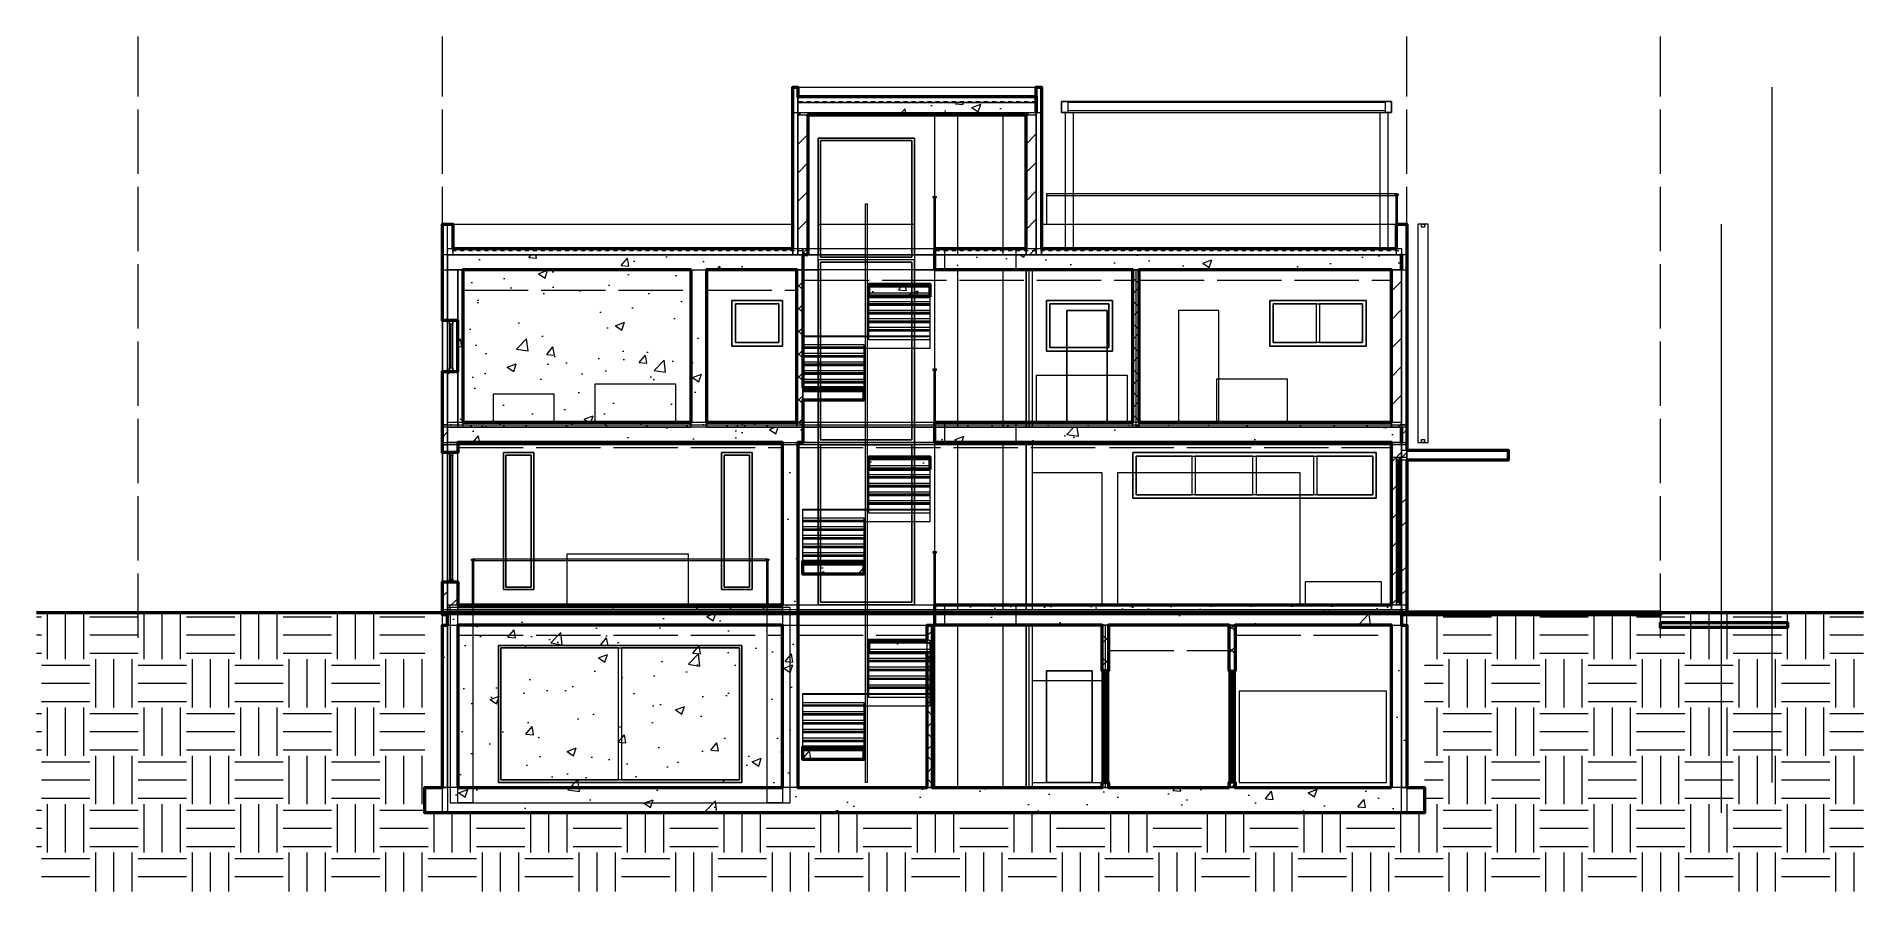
# Model space of a CAD drawing. Header units: metres. Extents: x -2 to 34, y -5.7 to 11.2.
import ezdxf

# ---------------------------------------------------------------- set-up
doc = ezdxf.new("R2010")
doc.units = ezdxf.units.M
doc.linetypes.add('DASHED', pattern=[1.524, 1.27, -0.254])
for name, color, linetype, lineweight in [('A-CUT', 7, 'Continuous', 50), ('A-DIMS', 1, 'Continuous', 13), ('A-HATCH', 8, 'Continuous', 9), ('A-HIDDEN', 8, 'DASHED', 18), ('A-THIN', 8, 'Continuous', 18)]:
    doc.layers.add(name, color=color, linetype=linetype, lineweight=lineweight)

msp = doc.modelspace()

# ---------------------------------------------------------------- hatches: boundary and pattern name
at = {"layer": 'A-HATCH'}
h = msp.add_hatch(dxfattribs=at)
h.set_pattern_fill('INSUL', scale=0.025)
h.paths.add_polyline_path([(17.7, 10.02), (17.7, 9.9), (13, 9.9), (13, 10.02), (17.7, 10.02)])
h = msp.add_hatch(dxfattribs=at)
h.set_pattern_fill('AR-CONC', scale=0.01)
h.paths.add_polyline_path([(13, 9.65), (13, 9.9), (17.7, 9.9), (17.7, 9.65), (13, 9.65)])
h = msp.add_hatch(dxfattribs=at)
h.set_pattern_fill('ANSI31', scale=0.125)
h.paths.add_polyline_path([(13.2, 9.7), (13.2, 6.9), (13, 6.9), (13, 9.7), (13.2, 9.7)])
h = msp.add_hatch(dxfattribs=at)
h.set_pattern_fill('ANSI31', scale=0.125)
h.paths.add_polyline_path([(17.7, 9.7), (17.7, 6.9), (17.5, 6.9), (17.5, 9.7), (17.7, 9.7)])
h = msp.add_hatch(dxfattribs=at)
h.set_pattern_fill('AR-CONC', scale=0.01)
h.paths.add_polyline_path([(6.1, -0.4), (6.1, -0.4), (6.1, -0.1), (12.7, -0.1), (12.7, 3.2), (6.1, 3.2), (6.1, 3.5), (6.1, 3.5), (6.1, 4.6), (6.3, 4.6), (6.3, 5.6), (6.1, 5.6), (6.1, 6.6), (6.1, 6.6), (6.1, 6.9), (12.9, 6.9), (13.1, 6.9), (13.1, 6.6), (12.9, 6.6), (11.2, 6.6), (11.2, 3.5), (12.9, 3.5), (13.1, 3.5), (13.1, 3.2), (13, 3.2), (13, -0.1), (13, -0.4), (13, -3.6), (24.7, -3.6), (24.7, -0.4), (17.3, -0.4), (15.9, -0.4), (15.7, -0.4), (15.7, -0.1), (15.9, -0.1), (17.3, -0.1), (24.9, -0.1), (24.9, -0.4), (24.9, -0.4), (24.9, -3.6), (25.35, -3.6), (25.35, -4.1), (5.65, -4.1), (5.65, -3.6), (6.1, -3.6), (6.1, -0.4)])
h.paths.add_polyline_path([(12.7, -0.4), (6.3, -0.4), (6.3, -3.6), (12.7, -3.6), (12.7, -0.4)], flags=0)
h.paths.add_polyline_path([(10.9, 6.6), (6.4, 6.6), (6.4, 3.5), (10.9, 3.5), (10.9, 6.6)], flags=0)
h = msp.add_hatch(dxfattribs=at)
h.set_pattern_fill('INSUL', scale=0.025)
h.paths.add_polyline_path([(6.1, 7.02), (12.9, 7.02), (13.1, 7.02), (13.1, 6.9), (12.9, 6.9), (6.1, 6.9), (6.1, 7.02)])
h = msp.add_hatch(dxfattribs=at)
h.set_pattern_fill('INSUL', scale=0.025)
h.paths.add_polyline_path([(15.9, 7.02), (17.3, 7.02), (24.9, 7.02), (24.9, 6.9), (17.3, 6.9), (15.9, 6.9), (15.7, 6.9), (15.7, 7.02), (15.9, 7.02)])
h = msp.add_hatch(dxfattribs=at)
h.set_pattern_fill('AR-CONC', scale=0.01)
h.paths.add_polyline_path([(24.9, 6.9), (24.9, 6.6), (17.3, 6.6), (15.9, 6.6), (15.7, 6.6), (15.7, 6.9), (15.9, 6.9), (17.3, 6.9), (24.9, 6.9)])
h = msp.add_hatch(dxfattribs=at)
h.set_pattern_fill('ANSI37', scale=0.1)
h.paths.add_polyline_path([(13.1, 6.6), (13.1, 3.5), (12.98, 3.5), (12.98, 6.6), (13.1, 6.6)])
h = msp.add_hatch(dxfattribs=at)
h.set_pattern_fill('ANSI37', scale=0.1)
h.paths.add_polyline_path([(19.72, 6.6), (19.72, 3.5), (19.6, 3.5), (19.6, 6.6), (19.72, 6.6)])
h = msp.add_hatch(dxfattribs=at)
h.set_pattern_fill('ANSI31', scale=0.125)
h.paths.add_polyline_path([(24.7, 6.6), (24.9, 6.6), (24.9, 3.5), (24.7, 3.5), (24.7, 6.6)])
h = msp.add_hatch(dxfattribs=at)
h.set_pattern_fill('AR-PARQ1', scale=0.005)
h.paths.add_polyline_path([(15.6, 6.32), (15.6, 6.27), (14.4, 6.27), (14.4, 6.32), (15.6, 6.32)])
h = msp.add_hatch(dxfattribs=at)
h.set_pattern_fill('AR-CONC', scale=0.01)
h.paths.add_polyline_path([(14.4, 6.07), (14.4, 6.27), (15.6, 6.27), (15.6, 6.07), (14.4, 6.07)])
h = msp.add_hatch(dxfattribs=at)
h.set_pattern_fill('AR-PARQ1', scale=0.005)
h.paths.add_polyline_path([(14.3, 4.28), (14.3, 4.23), (13.1, 4.23), (13.1, 4.28), (14.3, 4.28)])
h = msp.add_hatch(dxfattribs=at)
h.set_pattern_fill('AR-CONC', scale=0.01)
h.paths.add_polyline_path([(13.1, 4.03), (13.1, 4.23), (14.3, 4.23), (14.3, 4.03), (13.1, 4.03)])
h = msp.add_hatch(dxfattribs=at)
h.set_pattern_fill('AR-SAND', scale=0.01)
h.paths.add_polyline_path([(12.9, 3.6), (13.1, 3.6), (13.1, 3.5), (12.9, 3.5), (6.1, 3.5), (6.1, 3.6), (12.9, 3.6)])
h = msp.add_hatch(dxfattribs=at)
h.set_pattern_fill('AR-SAND', scale=0.01)
h.paths.add_polyline_path([(15.9, 3.6), (17.3, 3.6), (24.9, 3.6), (24.9, 3.5), (17.3, 3.5), (15.9, 3.5), (15.7, 3.5), (15.7, 3.6), (15.9, 3.6)])
h = msp.add_hatch(dxfattribs=at)
h.set_pattern_fill('ANSI32', scale=0.1)
h.paths.add_polyline_path([(6, 3.55), (6.1, 3.55), (6.1, 3), (6, 3), (6, 3.55)])
h = msp.add_hatch(dxfattribs=at)
h.set_pattern_fill('AR-CONC', scale=0.01)
h.paths.add_polyline_path([(24.9, 3.5), (24.9, 3.2), (17.3, 3.2), (15.9, 3.2), (15.7, 3.2), (15.7, 3.5), (15.9, 3.5), (17.3, 3.5), (24.9, 3.5)])
h = msp.add_hatch(dxfattribs=at)
h.set_pattern_fill('ANSI32', scale=0.1)
h.paths.add_polyline_path([(24.9, 3.55), (25, 3.55), (25, -0.2), (24.9, -0.2), (24.9, 3.55)])
h = msp.add_hatch(dxfattribs=at)
h.set_pattern_fill('ANSI31', scale=0.125)
h.paths.add_polyline_path([(6.3, 3.2), (6.3, 3), (6.1, 3), (6.1, 3.2), (6.3, 3.2)])
h = msp.add_hatch(dxfattribs=at)
h.set_pattern_fill('AR-PARQ1', scale=0.005)
h.paths.add_polyline_path([(15.6, 2.914), (15.6, 2.864), (14.4, 2.864), (14.4, 2.914), (15.6, 2.914)])
h = msp.add_hatch(dxfattribs=at)
h.set_pattern_fill('ANSI31', scale=0.125)
h.paths.add_polyline_path([(24.9, 3.2), (24.9, -0.1), (24.7, -0.1), (24.7, 3.2), (24.9, 3.2)])
h = msp.add_hatch(dxfattribs=at)
h.set_pattern_fill('AR-CONC', scale=0.01)
h.paths.add_polyline_path([(24.9, 3.05), (27, 3.05), (27, 2.85), (24.9, 2.85), (24.9, 3.05)])
h = msp.add_hatch(dxfattribs=at)
h.set_pattern_fill('AR-CONC', scale=0.01)
h.paths.add_polyline_path([(14.4, 2.664), (14.4, 2.864), (15.6, 2.864), (15.6, 2.664), (14.4, 2.664)])
h = msp.add_hatch(dxfattribs=at)
h.set_pattern_fill('AR-PARQ1', scale=0.005)
h.paths.add_polyline_path([(14.3, 0.857), (14.3, 0.807), (13.1, 0.807), (13.1, 0.857), (14.3, 0.857)])
h = msp.add_hatch(dxfattribs=at)
h.set_pattern_fill('AR-CONC', scale=0.01)
h.paths.add_polyline_path([(13.1, 0.607), (13.1, 0.807), (14.3, 0.807), (14.3, 0.607), (13.1, 0.607)])
h = msp.add_hatch(dxfattribs=at)
h.set_pattern_fill('ANSI32', scale=0.1)
h.paths.add_polyline_path([(6, -0.2), (6, 0.45), (6.1, 0.45), (6.1, -0.2), (6, -0.2)])
h = msp.add_hatch(dxfattribs=at)
h.set_pattern_fill('ANSI31', scale=0.125)
h.paths.add_polyline_path([(6.1, 0.45), (6.3, 0.45), (6.3, -0.1), (6.1, -0.1), (6.1, 0.45)])
h = msp.add_hatch(dxfattribs=at)
h.set_pattern_fill('AR-SAND', scale=0.01)
h.paths.add_polyline_path([(13, 0), (13, -0.1), (6.1, -0.1), (6.1, 0), (13, 0)])
h = msp.add_hatch(dxfattribs=at)
h.set_pattern_fill('AR-SAND', scale=0.01)
h.paths.add_polyline_path([(15.9, 0), (17.3, 0), (24.9, 0), (24.9, -0.1), (17.3, -0.1), (15.9, -0.1), (15.7, -0.1), (15.7, 0), (15.9, 0)])
h = msp.add_hatch(dxfattribs=at)
h.set_pattern_fill('EARTH', scale=0.15)
h.paths.add_polyline_path([(34, -0.15), (34, -5.65), (-2, -5.65), (-2, -0.15), (5.65, -0.15), (5.65, -4.1), (25.35, -4.1), (25.35, -0.15), (34, -0.15)])
h = msp.add_hatch(dxfattribs=at)
h.set_pattern_fill('AR-CONC', scale=0.01)
h.paths.add_polyline_path([(6, -4.1), (6, -0.4), (6.1, -0.4), (6.1, -4.1), (6, -4.1)])
h = msp.add_hatch(dxfattribs=at)
h.set_pattern_fill('AR-PARQ1', scale=0.005)
h.paths.add_polyline_path([(15.6, -0.7), (15.6, -0.75), (14.4, -0.75), (14.4, -0.7), (15.6, -0.7)])
h = msp.add_hatch(dxfattribs=at)
h.set_pattern_fill('ANSI37', scale=0.1)
h.paths.add_polyline_path([(15.65, -0.4), (15.65, -3.6), (15.55, -3.6), (15.55, -0.4), (15.65, -0.4)])
h = msp.add_hatch(dxfattribs=at)
h.set_pattern_fill('ANSI37', scale=0.1)
h.paths.add_polyline_path([(19.12, -0.4), (19.12, -1.3), (19, -1.3), (19, -0.4), (19.12, -0.4)])
h = msp.add_hatch(dxfattribs=at)
h.set_pattern_fill('ANSI37', scale=0.1)
h.paths.add_polyline_path([(21.62, -0.4), (21.62, -1.3), (21.5, -1.3), (21.5, -0.4), (21.62, -0.4)])
h = msp.add_hatch(dxfattribs=at)
h.set_pattern_fill('AR-CONC', scale=0.01)
h.paths.add_polyline_path([(24.9, -0.4), (25, -0.4), (25, -4.1), (24.9, -4.1), (24.9, -0.4)])
h = msp.add_hatch(dxfattribs=at)
h.set_pattern_fill('AR-CONC', scale=0.01)
h.paths.add_polyline_path([(14.4, -0.95), (14.4, -0.75), (15.6, -0.75), (15.6, -0.95), (14.4, -0.95)])
h = msp.add_hatch(dxfattribs=at)
h.set_pattern_fill('AR-PARQ1', scale=0.005)
h.paths.add_polyline_path([(19.085, -1.3), (19.085, -3.5), (19.035, -3.5), (19.035, -1.3), (19.085, -1.3)])
h = msp.add_hatch(dxfattribs=at)
h.set_pattern_fill('AR-PARQ1', scale=0.005)
h.paths.add_polyline_path([(21.585, -1.3), (21.585, -3.5), (21.535, -3.5), (21.535, -1.3), (21.585, -1.3)])
h = msp.add_hatch(dxfattribs=at)
h.set_pattern_fill('AR-PARQ1', scale=0.005)
h.paths.add_polyline_path([(14.3, -2.8), (14.3, -2.85), (13.1, -2.85), (13.1, -2.8), (14.3, -2.8)])
h = msp.add_hatch(dxfattribs=at)
h.set_pattern_fill('AR-CONC', scale=0.01)
h.paths.add_polyline_path([(14.3, -3.05), (13.1, -3.05), (13.1, -2.85), (14.3, -2.85), (14.3, -3.05)])
h = msp.add_hatch(dxfattribs=at)
h.set_pattern_fill('ANSI37', scale=0.1)
h.paths.add_polyline_path([(19, -3.5), (19.12, -3.5), (19.12, -3.6), (19, -3.6), (19, -3.5)])
h = msp.add_hatch(dxfattribs=at)
h.set_pattern_fill('ANSI37', scale=0.1)
h.paths.add_polyline_path([(21.62, -3.5), (21.62, -3.6), (21.5, -3.6), (21.5, -3.5), (21.62, -3.5)])

# ---------------------------------------------------------------- linework, layer by layer
at = {"layer": 'A-CUT'}
msp.add_line((-2, -0.15), (34, -0.15), dxfattribs=at)
for points in [[(6.1, -0.4), (6.1, -0.2), (6, -0.2), (6, 0.45), (6.1, 0.45), (6.3, 0.45), (6.3, 0), (12.7, 0), (12.7, 3.2), (6.3, 3.2), (6.3, 3), (6.1, 3), (6, 3), (6, 3.15), (6, 3.55), (6, 4.6), (6.1, 4.6), (6.3, 4.6), (6.3, 5.6), (6.1, 5.6), (6, 5.6), (6, 6.9), (6, 7.5), (6.1, 7.5), (6.2, 7.5), (6.2, 7.02), (12.9, 7.02), (12.9, 10.2), (13, 10.2), (13, 10.02), (17.7, 10.02), (17.7, 9.9), (17.7, 9.7), (17.7, 9.7), (17.7, 10.2), (17.8, 10.2), (17.8, 7.02), (24.8, 7.02), (24.8, 7.5), (24.9, 7.5), (25, 7.5), (25, 6.9), (25, 3.55), (25, 3.15), (25, 3.05), (27, 3.05), (27, 2.85), (25, 2.85), (25, -0.14), (30, -0.14), (30, -0.2), (25, -0.2), (24.9, -0.2), (24.9, -0.1), (24.9, -0.1), (24.9, -0.4), (24.9, -0.4), (25, -0.4), (25, -3.6), (25.35, -3.6), (25.35, -4.1), (25, -4.1), (24.9, -4.1), (6.1, -4.1), (6, -4.1), (5.65, -4.1), (5.65, -3.6), (6, -3.6), (6, -0.4), (6.1, -0.4)], [(13.2, 6.9), (13.1, 6.9), (13.1, 6.6), (13.1, 4.28), (14.3, 4.28), (14.3, 4.23), (14.3, 4.03), (13.1, 4.03), (13.1, 3.6), (13.1, 3.5), (13.1, 3.2), (13, 3.2), (13, 0), (13, -0.1), (13, -0.4), (13, -3.6), (15.55, -3.6), (15.55, -0.95), (14.4, -0.95), (14.4, -0.75), (14.4, -0.7), (15.55, -0.7), (15.55, -0.4), (15.65, -0.4), (15.65, -3.6), (19, -3.6), (19, -3.5), (19.035, -3.5), (19.035, -1.3), (19, -1.3), (19, -0.4), (17.3, -0.4), (15.9, -0.4), (15.7, -0.4), (15.7, -0.1), (15.7, 0), (15.9, 0), (17.3, 0), (24.7, 0), (24.7, 3.2), (17.3, 3.2), (15.9, 3.2), (15.7, 3.2), (15.7, 3.5), (15.7, 3.6), (15.9, 3.6), (17.3, 3.6), (19.6, 3.6), (19.6, 6.6), (17.3, 6.6), (15.9, 6.6), (15.7, 6.6), (15.7, 6.9), (15.7, 7.02), (15.9, 7.02), (17.3, 7.02), (17.5, 7.02), (17.5, 9.65), (13.2, 9.65), (13.2, 6.9)], [(24.9, 6.6), (24.9, 6.6), (24.9, 6.9), (24.9, 6.9), (24.9, 6.6)], [(10.9, 6.6), (6.4, 6.6), (6.4, 3.6), (10.9, 3.6), (10.9, 6.6)], [(12.98, 3.6), (12.98, 6.6), (12.9, 6.6), (11.2, 6.6), (11.2, 3.6), (12.9, 3.6), (12.98, 3.6)], [(19.72, 3.6), (24.7, 3.6), (24.7, 6.6), (19.72, 6.6), (19.72, 3.6)], [(15.6, 6.07), (14.4, 6.07), (14.4, 6.27), (14.4, 6.32), (15.6, 6.32), (15.6, 6.27), (15.6, 6.07)], [(24.9, 3.5), (24.9, 3.2), (24.9, 3.2), (24.9, 3.5), (24.9, 3.5)], [(15.6, 2.664), (14.4, 2.664), (14.4, 2.864), (14.4, 2.914), (15.6, 2.914), (15.6, 2.864), (15.6, 2.664)], [(14.3, 0.807), (14.3, 0.607), (13.1, 0.607), (13.1, 0.807), (13.1, 0.857), (14.3, 0.857), (14.3, 0.807)], [(30, -0.35), (32.5, -0.35), (32.5, -0.45), (30, -0.45), (30, -0.35)], [(6.3, -3.6), (12.7, -3.6), (12.7, -0.4), (6.3, -0.4), (6.3, -3.6)], [(21.5, -3.6), (21.5, -3.5), (21.535, -3.5), (21.535, -1.3), (21.5, -1.3), (21.5, -0.4), (19.12, -0.4), (19.12, -1.3), (19.085, -1.3), (19.085, -3.5), (19.12, -3.5), (19.12, -3.6), (21.5, -3.6)], [(24.7, -3.6), (24.7, -0.4), (21.62, -0.4), (21.62, -1.3), (21.585, -1.3), (21.585, -3.5), (21.62, -3.5), (21.62, -3.6), (24.7, -3.6)], [(14.3, -2.85), (14.3, -3.05), (13.1, -3.05), (13.1, -2.85), (13.1, -2.8), (14.3, -2.8), (14.3, -2.85)]]:
    msp.add_lwpolyline(points, close=True, dxfattribs=at)
at = {"layer": 'A-DIMS'}
for p, q in [((32.2, -3.5), (32.2, 10.2)), ((31.2, -4.1), (31.2, 7.5))]:
    msp.add_line(p, q, dxfattribs=at)
at = {"layer": 'A-HIDDEN'}
for p, q in [((0, -0.65), (0, 11.2)), ((6, -0.65), (6, 11.2)), ((25, -0.65), (25, 11.2)), ((30, -0.65), (30, 11.2)), ((13.22, 10), (15.68, 10)), ((6.42, 6.2), (10.88, 6.2)), ((11.22, 6.2), (12.98, 6.2)), ((13.14, 6.4), (19.58, 6.4)), ((19.74, 6.4), (24.68, 6.4)), ((6.32, 3.1), (12.68, 3.1)), ((13.02, 3.1), (18.98, 3.1)), ((19.14, 3.1), (24.68, 3.1)), ((6.32, -0.6), (12.68, -0.6)), ((13.02, -0.6), (15.53, -0.6)), ((21.64, -0.6), (24.68, -0.6)), ((19.14, -0.9), (21.48, -0.9))]:
    msp.add_line(p, q, dxfattribs=at)
at = {"layer": 'A-THIN'}
for points in [[(13.4, 3.15), (12.7, 3.15), (11.7, 3.15), (11.2, 3.15), (6, 3.15), (6, 7.5), (11.2, 7.5), (11.7, 7.5), (12.7, 7.5), (12.9, 7.5), (12.9, 10.2), (13.4, 10.2), (15.3, 10.2), (17.8, 10.2), (17.8, 7.5), (17.9, 7.5), (19.2, 7.5), (22.3, 7.5), (24.2, 7.5), (25, 7.5), (25, 3.15), (24.2, 3.15), (22.3, 3.15), (19.2, 3.15), (17.9, 3.15), (15.3, 3.15), (13.4, 3.15)], [(13, 10.2), (13, 6.9), (12.9, 6.9), (12.9, 10.2), (13, 10.2)], [(17.8, 10.2), (17.8, 6.9), (17.7, 6.9), (17.7, 10.2), (17.8, 10.2)], [(17.7, 10.02), (17.7, 9.9), (13, 9.9), (13, 10.02), (17.7, 10.02)], [(13, 9.65), (13, 9.9), (17.7, 9.9), (17.7, 9.65), (13, 9.65)], [(24.7, 9.7), (24.7, 9.92), (18.2, 9.92), (18.2, 9.7), (24.7, 9.7)], [(18.32, 9.92), (18.32, 9.7), (18.2, 9.7), (18.2, 9.92), (18.32, 9.92)], [(24.58, 9.74), (24.58, 9.9), (18.32, 9.9), (18.32, 9.74), (24.58, 9.74)], [(24.58, 9.74), (24.58, 9.9), (18.32, 9.9), (18.32, 9.74), (24.58, 9.74)], [(24.58, 9.74), (24.58, 9.9), (18.32, 9.9), (18.32, 9.74), (24.58, 9.74)], [(24.58, 9.74), (24.58, 9.9), (18.32, 9.9), (18.32, 9.74), (24.58, 9.74)], [(24.58, 9.74), (24.58, 9.9), (18.32, 9.9), (18.32, 9.74), (24.58, 9.74)], [(24.58, 9.74), (24.58, 9.9), (18.32, 9.9), (18.32, 9.74), (24.58, 9.74)], [(24.58, 9.74), (24.58, 9.9), (18.32, 9.9), (18.32, 9.74), (24.58, 9.74)], [(24.58, 9.74), (24.58, 9.9), (18.32, 9.9), (18.32, 9.74), (24.58, 9.74)], [(24.58, 9.74), (24.58, 9.9), (18.32, 9.9), (18.32, 9.74), (24.58, 9.74)], [(24.7, 9.92), (24.7, 9.7), (24.58, 9.7), (24.58, 9.92), (24.7, 9.92)], [(15.3, 9.7), (17.8, 9.7), (17.8, 6.9), (15.3, 6.9), (15.3, 9.2), (13.4, 9.2), (13.4, 6.9), (12.9, 6.9), (12.9, 9.7), (13.4, 9.7), (15.3, 9.7)], [(13.2, 9.7), (13.2, 6.9), (13, 6.9), (13, 9.7), (13.2, 9.7)], [(15.9, 6.9), (15.7, 6.9), (15.7, 9.7), (15.9, 9.7), (16.15, 9.7), (16.15, 6.9), (15.9, 6.9)], [(17.05, 9.7), (17.3, 9.7), (17.5, 9.7), (17.5, 6.9), (17.3, 6.9), (17.05, 6.9), (17.05, 9.7)], [(17.7, 9.7), (17.7, 6.9), (17.5, 6.9), (17.5, 9.7), (17.7, 9.7)], [(18.275, 7), (18.275, 9.7), (18.425, 9.7), (18.425, 7), (18.275, 7)], [(24.475, 7), (24.475, 9.7), (24.625, 9.7), (24.625, 7), (24.475, 7)], [(13.4, 7.5), (15.3, 7.5), (15.3, 9.2), (13.4, 9.2), (13.4, 7.5)], [(13.45, 0), (13.4, 0), (13.4, 0.05), (13.4, 3.15), (13.4, 3.2), (13.4, 3.25), (13.4, 6.75), (13.4, 6.8), (13.4, 6.8), (13.4, 6.85), (13.4, 9.15), (13.4, 9.2), (13.45, 9.2), (15.25, 9.2), (15.3, 9.2), (15.3, 9.15), (15.3, 6.85), (15.3, 6.8), (15.3, 6.8), (15.3, 6.75), (15.3, 3.25), (15.3, 3.2), (15.3, 3.15), (15.3, 0.05), (15.3, 0), (15.25, 0), (13.45, 0)], [(15.25, 9.15), (15.25, 6.85), (13.45, 6.85), (13.45, 9.15), (15.25, 9.15)], [(13.45, 9.15), (13.45, 6.85), (15.25, 6.85), (15.25, 9.15), (13.45, 9.15)], [(15.73, 8.05), (15.73, 8.02), (15.67, 8.02), (15.67, 8.05), (15.73, 8.05)], [(15.71, 7), (15.69, 7), (15.69, 8.05), (15.71, 8.05), (15.71, 7)], [(24.8, 7.5), (24.8, 8.1), (17.9, 8.1), (17.9, 7.5), (24.8, 7.5)], [(24.8, 8.07), (24.8, 8.1), (17.9, 8.1), (17.9, 8.07), (24.8, 8.07)], [(24.83, 8.1), (24.83, 8.07), (24.77, 8.07), (24.77, 8.1), (24.83, 8.1)], [(24.81, 7.5), (24.79, 7.5), (24.79, 8.1), (24.81, 8.1), (24.81, 7.5)], [(14.335, 0.9), (14.335, 3.6), (14.335, 4.5), (14.335, 7.9), (14.365, 7.9), (14.365, 4.5), (14.365, 3.6), (14.365, 0.9), (14.365, 0), (14.365, -3.5), (14.335, -3.5), (14.335, 0), (14.335, 0.9)], [(6, 6.9), (6, 7.5), (12.9, 7.5), (12.9, 6.9), (6, 6.9)], [(6.1, 3.15), (6.1, 7.5), (6, 7.5), (6, 3.15), (6.1, 3.15)], [(6.1, 7.5), (6.2, 7.5), (6.2, 6.9), (6.1, 6.9), (6.1, 5.6), (6, 5.6), (6, 6.9), (6, 7.5), (6.1, 7.5)], [(17.8, 6.9), (17.8, 7.5), (25, 7.5), (25, 6.9), (17.8, 6.9)], [(25, 7.5), (25, 6.9), (25, 3.15), (24.9, 3.15), (24.9, 6.9), (24.8, 6.9), (24.8, 7.5), (24.9, 7.5), (25, 7.5)], [(25.42, 3.2), (25.42, 7.5), (25.22, 7.5), (25.22, 3.2), (25.42, 3.2)], [(25.42, 3.2), (25.42, 7.5), (25.22, 7.5), (25.22, 3.2), (25.42, 3.2)], [(25.35, 7.5), (25.35, 7.44), (25.29, 7.44), (25.29, 7.5), (25.35, 7.5)], [(6.1, -0.4), (6.1, -0.4), (6.1, -0.1), (12.7, -0.1), (12.7, 3.2), (6.1, 3.2), (6.1, 3.5), (6.1, 3.5), (6.1, 4.6), (6.3, 4.6), (6.3, 5.6), (6.1, 5.6), (6.1, 6.6), (6.1, 6.6), (6.1, 6.9), (12.9, 6.9), (13.1, 6.9), (13.1, 6.6), (12.9, 6.6), (11.2, 6.6), (11.2, 3.5), (12.9, 3.5), (13.1, 3.5), (13.1, 3.2), (13, 3.2), (13, -0.1), (13, -0.4), (13, -3.6), (24.7, -3.6), (24.7, -0.4), (17.3, -0.4), (15.9, -0.4), (15.7, -0.4), (15.7, -0.1), (15.9, -0.1), (17.3, -0.1), (24.9, -0.1), (24.9, -0.4), (24.9, -0.4), (24.9, -3.6), (25.35, -3.6), (25.35, -4.1), (5.65, -4.1), (5.65, -3.6), (6.1, -3.6), (6.1, -0.4)], [(6.1, 7.02), (12.9, 7.02), (13.1, 7.02), (13.1, 6.9), (12.9, 6.9), (6.1, 6.9), (6.1, 7.02)], [(13.1, 6.9), (13.1, 7.02), (15.7, 7.02), (15.7, 6.9), (13.1, 6.9)], [(15.7, 6.6), (13.1, 6.6), (13.1, 6.9), (15.7, 6.9), (15.7, 6.6)], [(15.9, 7.02), (17.3, 7.02), (24.9, 7.02), (24.9, 6.9), (17.3, 6.9), (15.9, 6.9), (15.7, 6.9), (15.7, 7.02), (15.9, 7.02)], [(24.9, 6.9), (24.9, 6.6), (17.3, 6.6), (15.9, 6.6), (15.7, 6.6), (15.7, 6.9), (15.9, 6.9), (17.3, 6.9), (24.9, 6.9)], [(15.9, 6.9), (15.9, 7.02), (17.3, 7.02), (17.3, 6.9), (15.9, 6.9)], [(17.3, 6.6), (15.9, 6.6), (15.9, 6.9), (17.3, 6.9), (17.3, 6.6)], [(11.2, 6.6), (11.2, 3.5), (6, 3.5), (6, 6.6), (11.2, 6.6)], [(6.3, 3.5), (6.3, 6.6), (6.1, 6.6), (6.1, 3.5), (6.3, 3.5)], [(10.9, 3.5), (10.9, 6.6), (6.3, 6.6), (6.3, 3.5), (10.9, 3.5)], [(10.9, 6.6), (6.4, 6.6), (6.4, 3.5), (10.9, 3.5), (10.9, 6.6)], [(11.2, 6.6), (11.7, 6.6), (12.7, 6.6), (13.4, 6.6), (13.4, 3.5), (12.7, 3.5), (11.7, 3.5), (11.2, 3.5), (11.2, 6.6)], [(13.1, 6.6), (13.1, 3.5), (12.98, 3.5), (12.98, 6.6), (13.1, 6.6)], [(13.4, 6.8), (13.4, 3.2), (15.3, 3.2), (15.3, 6.8), (13.4, 6.8)], [(15.25, 6.75), (15.25, 3.25), (13.45, 3.25), (13.45, 6.75), (15.25, 6.75)], [(13.45, 3.25), (15.25, 3.25), (15.25, 6.75), (13.45, 6.75), (13.45, 3.25)], [(15.3, 3.5), (15.3, 6.6), (17.9, 6.6), (19.2, 6.6), (22.3, 6.6), (24.2, 6.6), (25, 6.6), (25, 3.5), (24.2, 3.5), (22.3, 3.5), (19.2, 3.5), (17.9, 3.5), (15.3, 3.5)], [(15.9, 3.5), (15.7, 3.5), (15.7, 6.6), (15.9, 6.6), (16.15, 6.6), (16.15, 3.5), (15.9, 3.5)], [(17.05, 6.6), (17.3, 6.6), (17.5, 6.6), (17.5, 3.5), (17.3, 3.5), (17.05, 3.5), (17.05, 6.6)], [(17.5, 6.6), (17.62, 6.6), (17.62, 3.5), (17.5, 3.5), (17.5, 6.6)], [(17.56, 3.5), (17.56, 6.6), (18.3, 6.6), (19.1, 6.6), (19.66, 6.6), (19.66, 3.5), (19.1, 3.5), (18.3, 3.5), (17.56, 3.5)], [(19.72, 6.6), (19.72, 3.5), (19.6, 3.5), (19.6, 6.6), (19.72, 6.6)], [(20.5, 3.5), (19.72, 3.5), (19.72, 6.6), (20.5, 6.6), (21.3, 6.6), (24.7, 6.6), (24.7, 3.5), (21.3, 3.5), (20.5, 3.5)], [(24.7, 6.6), (24.9, 6.6), (24.9, 3.5), (24.7, 3.5), (24.7, 6.6)], [(15.6, 6.32), (15.6, 6.27), (14.4, 6.27), (14.4, 6.32), (15.6, 6.32)], [(14.4, 6.07), (14.4, 6.27), (15.6, 6.27), (15.6, 6.07), (14.4, 6.07)], [(15.6, 6.15), (15.6, 6.1), (14.4, 6.1), (14.4, 6.15), (15.6, 6.15)], [(12.7, 5.1), (12.7, 6), (11.7, 6), (11.7, 5.1), (12.7, 5.1)], [(11.77, 6), (12.63, 6), (12.7, 6), (12.7, 5.93), (12.7, 5.17), (12.7, 5.1), (12.63, 5.1), (11.77, 5.1), (11.7, 5.1), (11.7, 5.17), (11.7, 5.93), (11.7, 6), (11.77, 6)], [(12.7, 6), (11.7, 6), (11.7, 5.1), (12.7, 5.1), (12.7, 6)], [(11.77, 5.17), (11.77, 5.93), (12.63, 5.93), (12.63, 5.17), (11.77, 5.17)], [(11.77, 5.93), (11.77, 5.17), (12.63, 5.17), (12.63, 5.93), (11.77, 5.93)], [(15.6, 6.1), (15.6, 5.9), (14.4, 5.9), (14.4, 6.1), (15.6, 6.1)], [(15.6, 5.98), (15.6, 5.93), (14.4, 5.93), (14.4, 5.98), (15.6, 5.98)], [(15.6, 5.93), (15.6, 5.73), (14.4, 5.73), (14.4, 5.93), (15.6, 5.93)], [(15.6, 5.81), (15.6, 5.76), (14.4, 5.76), (14.4, 5.81), (15.6, 5.81)], [(15.6, 5.76), (15.6, 5.56), (14.4, 5.56), (14.4, 5.76), (15.6, 5.76)], [(19.2, 5), (19.2, 6), (17.9, 6), (17.9, 5), (19.2, 5)], [(17.9, 5.07), (17.9, 5.93), (17.9, 6), (17.97, 6), (19.13, 6), (19.2, 6), (19.2, 5.93), (19.2, 5.07), (19.2, 5), (19.13, 5), (17.97, 5), (17.9, 5), (17.9, 5.07)], [(19.2, 6), (17.9, 6), (17.9, 5), (19.2, 5), (19.2, 6)], [(19.13, 5.93), (19.13, 5.07), (17.97, 5.07), (17.97, 5.93), (19.13, 5.93)], [(19.13, 5.07), (19.13, 5.93), (17.97, 5.93), (17.97, 5.07), (19.13, 5.07)], [(18.3, 3.6), (18.3, 5.8), (19.1, 5.8), (19.1, 3.6), (18.3, 3.6)], [(19.1, 3.6), (19.1, 5.8), (18.3, 5.8), (18.3, 3.6), (19.1, 3.6)], [(21.3, 3.6), (21.3, 5.8), (20.5, 5.8), (20.5, 3.6), (21.3, 3.6)], [(20.5, 3.6), (21.3, 3.6), (21.3, 5.8), (20.5, 5.8), (20.5, 3.6)], [(24.2, 6), (22.3, 6), (22.3, 5.1), (24.2, 5.1), (24.2, 6)], [(23.28, 5.1), (23.22, 5.1), (22.37, 5.1), (22.3, 5.1), (22.3, 5.17), (22.3, 5.93), (22.3, 6), (22.37, 6), (23.22, 6), (23.28, 6), (24.13, 6), (24.2, 6), (24.2, 5.93), (24.2, 5.17), (24.2, 5.1), (24.13, 5.1), (23.28, 5.1)], [(24.2, 6), (22.3, 6), (22.3, 5.1), (24.2, 5.1), (24.2, 6)], [(22.37, 5.17), (22.37, 5.93), (24.13, 5.93), (24.13, 5.17), (22.37, 5.17)], [(22.37, 5.93), (22.37, 5.17), (23.22, 5.17), (23.22, 5.93), (22.37, 5.93)], [(23.28, 5.93), (23.28, 5.17), (24.13, 5.17), (24.13, 5.93), (23.28, 5.93)], [(6.2, 4.6), (6.2, 5.6), (6.14, 5.6), (6.14, 4.6), (6.2, 4.6)], [(6.2, 5.6), (6.2, 5.53), (6.14, 5.53), (6.14, 5.6), (6.2, 5.6)], [(6.182, 5.53), (6.182, 4.67), (6.158, 4.67), (6.158, 5.53), (6.182, 5.53)], [(15.6, 5.64), (15.6, 5.59), (14.4, 5.59), (14.4, 5.64), (15.6, 5.64)], [(15.6, 5.59), (15.6, 5.39), (14.4, 5.39), (14.4, 5.59), (15.6, 5.59)], [(15.6, 5.47), (15.6, 5.42), (14.4, 5.42), (14.4, 5.47), (15.6, 5.47)], [(15.6, 5.42), (15.6, 5.22), (14.4, 5.22), (14.4, 5.42), (15.6, 5.42)], [(13.1, 5.3), (15.6, 5.3), (15.6, 5.05), (13.1, 5.05), (13.1, 5.3)], [(13.1, 5.3), (15.6, 5.3), (15.6, 5.28), (13.1, 5.28), (13.1, 5.3)], [(14.3, 5.13), (14.3, 5.08), (13.1, 5.08), (13.1, 5.13), (14.3, 5.13)], [(14.3, 5.08), (14.3, 4.88), (13.1, 4.88), (13.1, 5.08), (14.3, 5.08)], [(14.3, 4.96), (14.3, 4.91), (13.1, 4.91), (13.1, 4.96), (14.3, 4.96)], [(14.3, 4.91), (14.3, 4.71), (13.1, 4.71), (13.1, 4.91), (14.3, 4.91)], [(14.3, 4.79), (14.3, 4.74), (13.1, 4.74), (13.1, 4.79), (14.3, 4.79)], [(14.3, 4.74), (14.3, 4.54), (13.1, 4.54), (13.1, 4.74), (14.3, 4.74)], [(6, 4.6), (6.1, 4.6), (6.1, 3.15), (6, 3.15), (6, 4.6)], [(6.09, 4.6), (6.12, 4.6), (6.12, 4.55), (6.09, 4.55), (6.09, 4.6)], [(6.2, 4.67), (6.2, 4.6), (6.14, 4.6), (6.14, 4.67), (6.2, 4.67)], [(10.6, 3.6), (10.6, 4.35), (9, 4.35), (9, 3.6), (10.6, 3.6)], [(14.3, 4.62), (14.3, 4.57), (13.1, 4.57), (13.1, 4.62), (14.3, 4.62)], [(14.3, 4.57), (14.3, 4.37), (13.1, 4.37), (13.1, 4.57), (14.3, 4.57)], [(14.3, 4.45), (14.3, 4.4), (13.1, 4.4), (13.1, 4.45), (14.3, 4.45)], [(14.3, 4.4), (14.3, 4.2), (13.1, 4.2), (13.1, 4.4), (14.3, 4.4)], [(15.67, 4.65), (15.73, 4.65), (15.73, 4.62), (15.67, 4.62), (15.67, 4.65)], [(15.71, 4.65), (15.71, 3.6), (15.69, 3.6), (15.69, 4.65), (15.71, 4.65)], [(19.5, 3.6), (19.5, 4.52), (17.7, 4.52), (17.7, 3.6), (19.5, 3.6)], [(22.65, 3.6), (22.65, 4.45), (21.25, 4.45), (21.25, 3.6), (22.65, 3.6)], [(8.2, 3.6), (8.2, 4.15), (7, 4.15), (7, 3.6), (8.2, 3.6)], [(14.3, 4.28), (14.3, 4.23), (13.1, 4.23), (13.1, 4.28), (14.3, 4.28)], [(13.1, 4.03), (13.1, 4.23), (14.3, 4.23), (14.3, 4.03), (13.1, 4.03)], [(12.9, 3.6), (13.1, 3.6), (13.1, 3.5), (12.9, 3.5), (6.1, 3.5), (6.1, 3.6), (12.9, 3.6)], [(13.1, 3.6), (15.7, 3.6), (15.7, 3.5), (13.1, 3.5), (13.1, 3.6)], [(15.9, 3.6), (17.3, 3.6), (24.9, 3.6), (24.9, 3.5), (17.3, 3.5), (15.9, 3.5), (15.7, 3.5), (15.7, 3.6), (15.9, 3.6)], [(15.9, 3.6), (17.3, 3.6), (17.3, 3.5), (15.9, 3.5), (15.9, 3.6)], [(6, -0.2), (6, 3.55), (7.2, 3.55), (7.8, 3.55), (11.5, 3.55), (12.1, 3.55), (13.4, 3.55), (15.3, 3.55), (19.6, 3.55), (24.4, 3.55), (25, 3.55), (25, -0.2), (24.4, -0.2), (19.6, -0.2), (15.3, -0.2), (13.4, -0.2), (12.1, -0.2), (11.5, -0.2), (7.8, -0.2), (7.2, -0.2), (6, -0.2)], [(6.1, -0.2), (6.1, 3.55), (6, 3.55), (6, -0.2), (6.1, -0.2)], [(6, 3.55), (6.1, 3.55), (6.1, 3), (6, 3), (6, 3.55)], [(15.7, 3.2), (13.1, 3.2), (13.1, 3.5), (15.7, 3.5), (15.7, 3.2)], [(24.9, 3.5), (24.9, 3.2), (17.3, 3.2), (15.9, 3.2), (15.7, 3.2), (15.7, 3.5), (15.9, 3.5), (17.3, 3.5), (24.9, 3.5)], [(17.3, 3.5), (17.3, 3.2), (15.9, 3.2), (15.9, 3.5), (17.3, 3.5)], [(25, -0.2), (25, 3.55), (24.9, 3.55), (24.9, -0.2), (25, -0.2)], [(24.9, 2.9), (24.9, 3.55), (25, 3.55), (25, 2.9), (24.9, 2.9)], [(25, -0.2), (25, 3.55), (24.9, 3.55), (24.9, -0.2), (25, -0.2)], [(24.9, 2.9), (24.9, 3.55), (25, 3.55), (25, 2.9), (24.9, 2.9)], [(24.9, 3.55), (25, 3.55), (25, -0.2), (24.9, -0.2), (24.9, 3.55)], [(25.35, 3.26), (25.35, 3.2), (25.29, 3.2), (25.29, 3.26), (25.35, 3.26)], [(6, 3.2), (7.2, 3.2), (7.8, 3.2), (11.5, 3.2), (12.1, 3.2), (13.4, 3.2), (13.4, 0), (15.3, 0), (15.3, 3.2), (19.6, 3.2), (24.4, 3.2), (25, 3.2), (25, -0.1), (24.4, -0.1), (19.6, -0.1), (15.3, -0.1), (13.4, -0.1), (12.1, -0.1), (11.5, -0.1), (7.8, -0.1), (7.2, -0.1), (6, -0.1), (6, 3.2)], [(6.3, -0.1), (6.3, 3.2), (6.1, 3.2), (6.1, -0.1), (6.3, -0.1)], [(6.3, 3.2), (6.3, 3), (6.1, 3), (6.1, 3.2), (6.3, 3.2)], [(6.2, 0.45), (6.2, 3), (6.14, 3), (6.14, 0.45), (6.2, 0.45)], [(6.2, 3), (6.2, 2.95), (6.14, 2.95), (6.14, 3), (6.2, 3)], [(6.182, 2.95), (6.182, 0.5), (6.158, 0.5), (6.158, 2.95), (6.182, 2.95)], [(7.8, 0.3), (7.8, 3), (7.2, 3), (7.2, 0.3), (7.8, 0.3)], [(7.2, 0.3), (7.2, 0.35), (7.2, 2.95), (7.2, 3), (7.25, 3), (7.75, 3), (7.8, 3), (7.8, 2.95), (7.8, 0.35), (7.8, 0.3), (7.75, 0.3), (7.25, 0.3), (7.2, 0.3)], [(7.8, 3), (7.2, 3), (7.2, 0.3), (7.8, 0.3), (7.8, 3)], [(7.75, 2.95), (7.75, 0.35), (7.25, 0.35), (7.25, 2.95), (7.75, 2.95)], [(7.75, 0.35), (7.75, 2.95), (7.25, 2.95), (7.25, 0.35), (7.75, 0.35)], [(11.5, 0.3), (12.1, 0.3), (12.1, 3), (11.5, 3), (11.5, 0.3)], [(12.1, 2.95), (12.1, 0.35), (12.1, 0.3), (12.05, 0.3), (11.55, 0.3), (11.5, 0.3), (11.5, 0.35), (11.5, 2.95), (11.5, 3), (11.55, 3), (12.05, 3), (12.1, 3), (12.1, 2.95)], [(12.1, 0.3), (12.1, 3), (11.5, 3), (11.5, 0.3), (12.1, 0.3)], [(12.05, 2.95), (12.05, 0.35), (11.55, 0.35), (11.55, 2.95), (12.05, 2.95)], [(12.05, 0.35), (12.05, 2.95), (11.55, 2.95), (11.55, 0.35), (12.05, 0.35)], [(13.4, 0), (15.3, 0), (15.3, 3.2), (13.4, 3.2), (13.4, 0)], [(15.25, 3.15), (15.25, 0.05), (13.45, 0.05), (13.45, 3.15), (15.25, 3.15)], [(13.45, 3.15), (13.45, 0.05), (15.25, 0.05), (15.25, 3.15), (13.45, 3.15)], [(15.6, 2.914), (15.6, 2.864), (14.4, 2.864), (14.4, 2.914), (15.6, 2.914)], [(15.9, -0.1), (15.7, -0.1), (15.7, 3.2), (15.9, 3.2), (16.15, 3.2), (16.15, -0.1), (15.9, -0.1)], [(17.05, 3.2), (17.3, 3.2), (17.5, 3.2), (17.5, -0.1), (17.3, -0.1), (17.05, -0.1), (17.05, 3.2)], [(17.5, 3.2), (17.62, 3.2), (17.62, -0.1), (17.5, -0.1), (17.5, 3.2)], [(24.4, 3), (19.6, 3), (19.6, 2.1), (24.4, 2.1), (24.4, 3)], [(19.67, 2.1), (19.6, 2.1), (19.6, 2.17), (19.6, 2.93), (19.6, 3), (19.67, 3), (20.77, 3), (20.83, 3), (21.97, 3), (22.03, 3), (23.17, 3), (23.23, 3), (24.33, 3), (24.4, 3), (24.4, 2.93), (24.4, 2.17), (24.4, 2.1), (24.33, 2.1), (23.23, 2.1), (23.17, 2.1), (22.03, 2.1), (21.97, 2.1), (20.83, 2.1), (20.77, 2.1), (19.67, 2.1)], [(24.4, 3), (19.6, 3), (19.6, 2.1), (24.4, 2.1), (24.4, 3)], [(24.33, 2.93), (24.33, 2.17), (19.67, 2.17), (19.67, 2.93), (24.33, 2.93)], [(20.77, 2.17), (20.77, 2.93), (19.67, 2.93), (19.67, 2.17), (20.77, 2.17)], [(21.97, 2.17), (21.97, 2.93), (20.83, 2.93), (20.83, 2.17), (21.97, 2.17)], [(23.17, 2.93), (22.03, 2.93), (22.03, 2.17), (23.17, 2.17), (23.17, 2.93)], [(24.33, 2.93), (23.23, 2.93), (23.23, 2.17), (24.33, 2.17), (24.33, 2.93)], [(24.9, -0.1), (24.9, 3.2), (24.7, 3.2), (24.7, -0.1), (24.9, -0.1)], [(24.7, 2.9), (24.7, 3.2), (24.9, 3.2), (24.9, 2.9), (24.7, 2.9)], [(24.9, -0.1), (24.9, 3.2), (24.7, 3.2), (24.7, -0.1), (24.9, -0.1)], [(24.7, 2.9), (24.7, 3.2), (24.9, 3.2), (24.9, 2.9), (24.7, 2.9)], [(24.9, 3.2), (24.9, -0.1), (24.7, -0.1), (24.7, 3.2), (24.9, 3.2)], [(24.87, 0), (24.87, 2.9), (24.79, 2.9), (24.79, 0), (24.87, 0)], [(24.86, 0), (24.86, 2.9), (24.8, 2.9), (24.8, 0), (24.86, 0)], [(24.86, 0), (24.8, 0), (24.8, 0.05), (24.8, 2.85), (24.8, 2.9), (24.86, 2.9), (24.86, 2.85), (24.86, 0.05), (24.86, 0)], [(24.9, 3.05), (27, 3.05), (27, 2.85), (24.9, 2.85), (24.9, 3.05)], [(14.4, 2.664), (14.4, 2.864), (15.6, 2.864), (15.6, 2.664), (14.4, 2.664)], [(14.4, 2.743), (15.6, 2.743), (15.6, 2.693), (14.4, 2.693), (14.4, 2.743)], [(14.4, 2.693), (15.6, 2.693), (15.6, 2.493), (14.4, 2.493), (14.4, 2.693)], [(14.4, 2.571), (15.6, 2.571), (15.6, 2.521), (14.4, 2.521), (14.4, 2.571)], [(14.4, 2.521), (15.6, 2.521), (15.6, 2.321), (14.4, 2.321), (14.4, 2.521)], [(19, 0), (19, 2.6), (17.62, 2.6), (17.62, 0), (19, 0)], [(22.9, 0), (22.9, 2.6), (19.3, 2.6), (19.3, 0), (22.9, 0)], [(24.842, 0.05), (24.842, 2.85), (24.818, 2.85), (24.818, 0.05), (24.842, 0.05)], [(14.4, 2.4), (15.6, 2.4), (15.6, 2.35), (14.4, 2.35), (14.4, 2.4)], [(14.4, 2.35), (15.6, 2.35), (15.6, 2.15), (14.4, 2.15), (14.4, 2.35)], [(14.4, 2.229), (15.6, 2.229), (15.6, 2.179), (14.4, 2.179), (14.4, 2.229)], [(14.4, 2.179), (15.6, 2.179), (15.6, 1.979), (14.4, 1.979), (14.4, 2.179)], [(13.1, 1.886), (15.6, 1.886), (15.6, 1.636), (13.1, 1.636), (13.1, 1.886)], [(13.1, 1.886), (15.6, 1.886), (15.6, 1.866), (13.1, 1.866), (13.1, 1.886)], [(14.4, 2.057), (15.6, 2.057), (15.6, 2.007), (14.4, 2.007), (14.4, 2.057)], [(14.4, 2.007), (15.6, 2.007), (15.6, 1.807), (14.4, 1.807), (14.4, 2.007)], [(14.3, 1.714), (14.3, 1.664), (13.1, 1.664), (13.1, 1.714), (14.3, 1.714)], [(14.3, 1.664), (14.3, 1.464), (13.1, 1.464), (13.1, 1.664), (14.3, 1.664)], [(14.3, 1.543), (14.3, 1.493), (13.1, 1.493), (13.1, 1.543), (14.3, 1.543)], [(14.3, 1.493), (14.3, 1.293), (13.1, 1.293), (13.1, 1.493), (14.3, 1.493)], [(14.3, 1.371), (14.3, 1.321), (13.1, 1.321), (13.1, 1.371), (14.3, 1.371)], [(14.3, 1.321), (14.3, 1.121), (13.1, 1.121), (13.1, 1.321), (14.3, 1.321)], [(14.3, 1.2), (14.3, 1.15), (13.1, 1.15), (13.1, 1.2), (14.3, 1.2)], [(14.3, 1.15), (14.3, 0.95), (13.1, 0.95), (13.1, 1.15), (14.3, 1.15)], [(6.57, 0.87), (6.57, 0.9), (6.63, 0.9), (6.63, 0.87), (6.57, 0.87)], [(6.59, -0.05), (6.59, 0.9), (6.61, 0.9), (6.61, -0.05), (6.59, -0.05)], [(12.4, -0.05), (12.4, 0.9), (6.6, 0.9), (6.6, -0.05), (12.4, -0.05)], [(12.4, 0.87), (12.4, 0.9), (6.6, 0.9), (6.6, 0.87), (12.4, 0.87)], [(10.85, 0), (10.85, 1), (8.45, 1), (8.45, 0), (10.85, 0)], [(12.37, 0.87), (12.37, 0.9), (12.43, 0.9), (12.43, 0.87), (12.37, 0.87)], [(12.39, -0.05), (12.39, 0.9), (12.41, 0.9), (12.41, -0.05), (12.39, -0.05)], [(14.3, 1.029), (14.3, 0.979), (13.1, 0.979), (13.1, 1.029), (14.3, 1.029)], [(14.3, 0.979), (14.3, 0.779), (13.1, 0.779), (13.1, 0.979), (14.3, 0.979)], [(14.3, 0.857), (14.3, 0.807), (13.1, 0.807), (13.1, 0.857), (14.3, 0.857)], [(13.1, 0.607), (13.1, 0.807), (14.3, 0.807), (14.3, 0.607), (13.1, 0.607)], [(15.67, 1.05), (15.73, 1.05), (15.73, 1.02), (15.67, 1.02), (15.67, 1.05)], [(15.71, 1.05), (15.71, 0), (15.69, 0), (15.69, 1.05), (15.71, 1.05)], [(6, -0.2), (6, 0.45), (6.1, 0.45), (6.1, -0.2), (6, -0.2)], [(6.1, 0.45), (6.3, 0.45), (6.3, -0.1), (6.1, -0.1), (6.1, 0.45)], [(6.2, 0.5), (6.2, 0.45), (6.14, 0.45), (6.14, 0.5), (6.2, 0.5)], [(24.5, 0), (24.5, 0.45), (23, 0.45), (23, 0), (24.5, 0)], [(13, 0), (13, -0.1), (6.1, -0.1), (6.1, 0), (13, 0)], [(13, 0), (15.7, 0), (15.7, -0.1), (13, -0.1), (13, 0)], [(15.9, 0), (17.3, 0), (24.9, 0), (24.9, -0.1), (17.3, -0.1), (15.9, -0.1), (15.7, -0.1), (15.7, 0), (15.9, 0)], [(15.9, 0), (17.3, 0), (17.3, -0.1), (15.9, -0.1), (15.9, 0)], [(24.7, -0.1), (24.7, 0), (24.9, 0), (24.9, -0.1), (24.7, -0.1)], [(24.7, -0.1), (24.7, 0), (24.9, 0), (24.9, -0.1), (24.7, -0.1)], [(24.9, -0.2), (24.9, 0), (25, 0), (25, -0.2), (24.9, -0.2)], [(24.9, -0.2), (24.9, 0), (25, 0), (25, -0.2), (24.9, -0.2)], [(7.1, -3.6), (6, -3.6), (6, -0.4), (7.1, -0.4), (11.9, -0.4), (13, -0.4), (13, -0.1), (15.7, -0.1), (15.7, -0.4), (15.9, -0.4), (15.9, -0.1), (17.3, -0.1), (17.3, -0.4), (25, -0.4), (25, -3.6), (11.9, -3.6), (7.1, -3.6)], [(12.85, -3.9), (12.85, -0.05), (6.15, -0.05), (6.15, -3.9), (12.85, -3.9)], [(6.3, -3.9), (6.3, -0.05), (6.6, -0.05), (6.6, -3.9), (6.3, -3.9)], [(12.4, -3.9), (12.4, -0.05), (12.7, -0.05), (12.7, -3.9), (12.4, -3.9)], [(25, -0.2), (25, -0.14), (30, -0.14), (30, -0.2), (25, -0.2)], [(30, -0.45), (30, -0.35), (32.5, -0.35), (32.5, -0.45), (30, -0.45)], [(7.1, -4.1), (6, -4.1), (6, -0.4), (7.1, -0.4), (11.9, -0.4), (25, -0.4), (25, -4.1), (11.9, -4.1), (7.1, -4.1)], [(6, -4.1), (6, -0.4), (6.1, -0.4), (6.1, -4.1), (6, -4.1)], [(12.7, -0.4), (6.3, -0.4), (6.3, -3.6), (12.7, -3.6), (12.7, -0.4)], [(15.6, -0.7), (15.6, -0.75), (14.4, -0.75), (14.4, -0.7), (15.6, -0.7)], [(15.65, -0.4), (15.65, -3.6), (15.55, -3.6), (15.55, -0.4), (15.65, -0.4)], [(15.9, -3.6), (15.7, -3.6), (15.7, -0.4), (15.9, -0.4), (16.15, -0.4), (16.15, -3.6), (15.9, -3.6)], [(17.05, -0.4), (17.3, -0.4), (17.5, -0.4), (17.5, -3.6), (17.3, -3.6), (17.05, -3.6), (17.05, -0.4)], [(17.5, -3.6), (17.5, -0.4), (17.62, -0.4), (17.62, -3.6), (17.5, -3.6)], [(17.56, -3.6), (17.56, -0.4), (17.9, -0.4), (18.8, -0.4), (19.06, -0.4), (19.06, -3.6), (18.8, -3.6), (17.9, -3.6), (17.56, -3.6)], [(19, -3.6), (19, -0.4), (19.12, -0.4), (19.12, -3.6), (19, -3.6)], [(19.12, -0.4), (19.12, -1.3), (19, -1.3), (19, -0.4), (19.12, -0.4)], [(21.5, -3.6), (21.5, -0.4), (21.62, -0.4), (21.62, -3.6), (21.5, -3.6)], [(21.62, -0.4), (21.62, -1.3), (21.5, -1.3), (21.5, -0.4), (21.62, -0.4)], [(24.9, -0.4), (25, -0.4), (25, -4.1), (24.9, -4.1), (24.9, -0.4)], [(7.1, -3.5), (11.9, -3.5), (11.9, -0.8), (7.1, -0.8), (7.1, -3.5)], [(9.47, -3.5), (7.15, -3.5), (7.1, -3.5), (7.1, -3.45), (7.1, -0.85), (7.1, -0.8), (7.15, -0.8), (9.47, -0.8), (9.53, -0.8), (11.85, -0.8), (11.9, -0.8), (11.9, -0.85), (11.9, -3.45), (11.9, -3.5), (11.85, -3.5), (9.53, -3.5), (9.47, -3.5)], [(7.1, -0.8), (7.1, -3.5), (11.9, -3.5), (11.9, -0.8), (7.1, -0.8)], [(11.85, -0.85), (11.85, -3.45), (7.15, -3.45), (7.15, -0.85), (11.85, -0.85)], [(7.15, -0.85), (7.15, -3.45), (9.47, -3.45), (9.47, -0.85), (7.15, -0.85)], [(9.53, -3.45), (11.85, -3.45), (11.85, -0.85), (9.53, -0.85), (9.53, -3.45)], [(14.4, -0.95), (14.4, -0.75), (15.6, -0.75), (15.6, -0.95), (14.4, -0.95)], [(15.6, -0.875), (15.6, -0.925), (14.4, -0.925), (14.4, -0.875), (15.6, -0.875)], [(15.6, -0.925), (15.6, -1.125), (14.4, -1.125), (14.4, -0.925), (15.6, -0.925)], [(15.6, -1.05), (15.6, -1.1), (14.4, -1.1), (14.4, -1.05), (15.6, -1.05)], [(15.6, -1.1), (15.6, -1.3), (14.4, -1.3), (14.4, -1.1), (15.6, -1.1)], [(15.6, -1.225), (15.6, -1.275), (14.4, -1.275), (14.4, -1.225), (15.6, -1.225)], [(15.6, -1.275), (15.6, -1.475), (14.4, -1.475), (14.4, -1.275), (15.6, -1.275)], [(15.6, -1.4), (15.6, -1.45), (14.4, -1.45), (14.4, -1.4), (15.6, -1.4)], [(17.9, -3.5), (17.9, -1.3), (18.8, -1.3), (18.8, -3.5), (17.9, -3.5)], [(18.8, -3.5), (18.8, -1.3), (17.9, -1.3), (17.9, -3.5), (18.8, -3.5)], [(19.085, -1.3), (19.085, -3.5), (19.035, -3.5), (19.035, -1.3), (19.085, -1.3)], [(21.585, -1.3), (21.585, -3.5), (21.535, -3.5), (21.535, -1.3), (21.585, -1.3)], [(13.1, -2), (13.1, -1.75), (15.6, -1.75), (15.6, -2), (13.1, -2)], [(13.1, -1.77), (13.1, -1.75), (15.6, -1.75), (15.6, -1.77), (13.1, -1.77)], [(15.6, -1.45), (15.6, -1.65), (14.4, -1.65), (14.4, -1.45), (15.6, -1.45)], [(15.6, -1.575), (15.6, -1.625), (14.4, -1.625), (14.4, -1.575), (15.6, -1.575)], [(15.6, -1.625), (15.6, -1.825), (14.4, -1.825), (14.4, -1.625), (15.6, -1.625)], [(19, -3.5), (19, -1.5), (17.62, -1.5), (17.62, -3.5), (19, -3.5)], [(24.6, -3.5), (24.6, -1.7), (21.7, -1.7), (21.7, -3.5), (24.6, -3.5)], [(13.1, -1.925), (14.3, -1.925), (14.3, -1.975), (13.1, -1.975), (13.1, -1.925)], [(13.1, -1.975), (14.3, -1.975), (14.3, -2.175), (13.1, -2.175), (13.1, -1.975)], [(13.1, -2.1), (14.3, -2.1), (14.3, -2.15), (13.1, -2.15), (13.1, -2.1)], [(13.1, -2.15), (14.3, -2.15), (14.3, -2.35), (13.1, -2.35), (13.1, -2.15)], [(13.1, -2.275), (14.3, -2.275), (14.3, -2.325), (13.1, -2.325), (13.1, -2.275)], [(13.1, -2.325), (14.3, -2.325), (14.3, -2.525), (13.1, -2.525), (13.1, -2.325)], [(13.1, -2.45), (14.3, -2.45), (14.3, -2.5), (13.1, -2.5), (13.1, -2.45)], [(13.1, -2.5), (14.3, -2.5), (14.3, -2.7), (13.1, -2.7), (13.1, -2.5)], [(13.1, -2.625), (14.3, -2.625), (14.3, -2.675), (13.1, -2.675), (13.1, -2.625)], [(13.1, -2.675), (14.3, -2.675), (14.3, -2.875), (13.1, -2.875), (13.1, -2.675)], [(14.3, -2.8), (14.3, -2.85), (13.1, -2.85), (13.1, -2.8), (14.3, -2.8)], [(14.3, -3.05), (13.1, -3.05), (13.1, -2.85), (14.3, -2.85), (14.3, -3.05)], [(19, -3.5), (19.12, -3.5), (19.12, -3.6), (19, -3.6), (19, -3.5)], [(21.62, -3.5), (21.62, -3.6), (21.5, -3.6), (21.5, -3.5), (21.62, -3.5)]]:
    msp.add_lwpolyline(points, close=True, dxfattribs=at)

doc.saveas('drawing.dxf')
